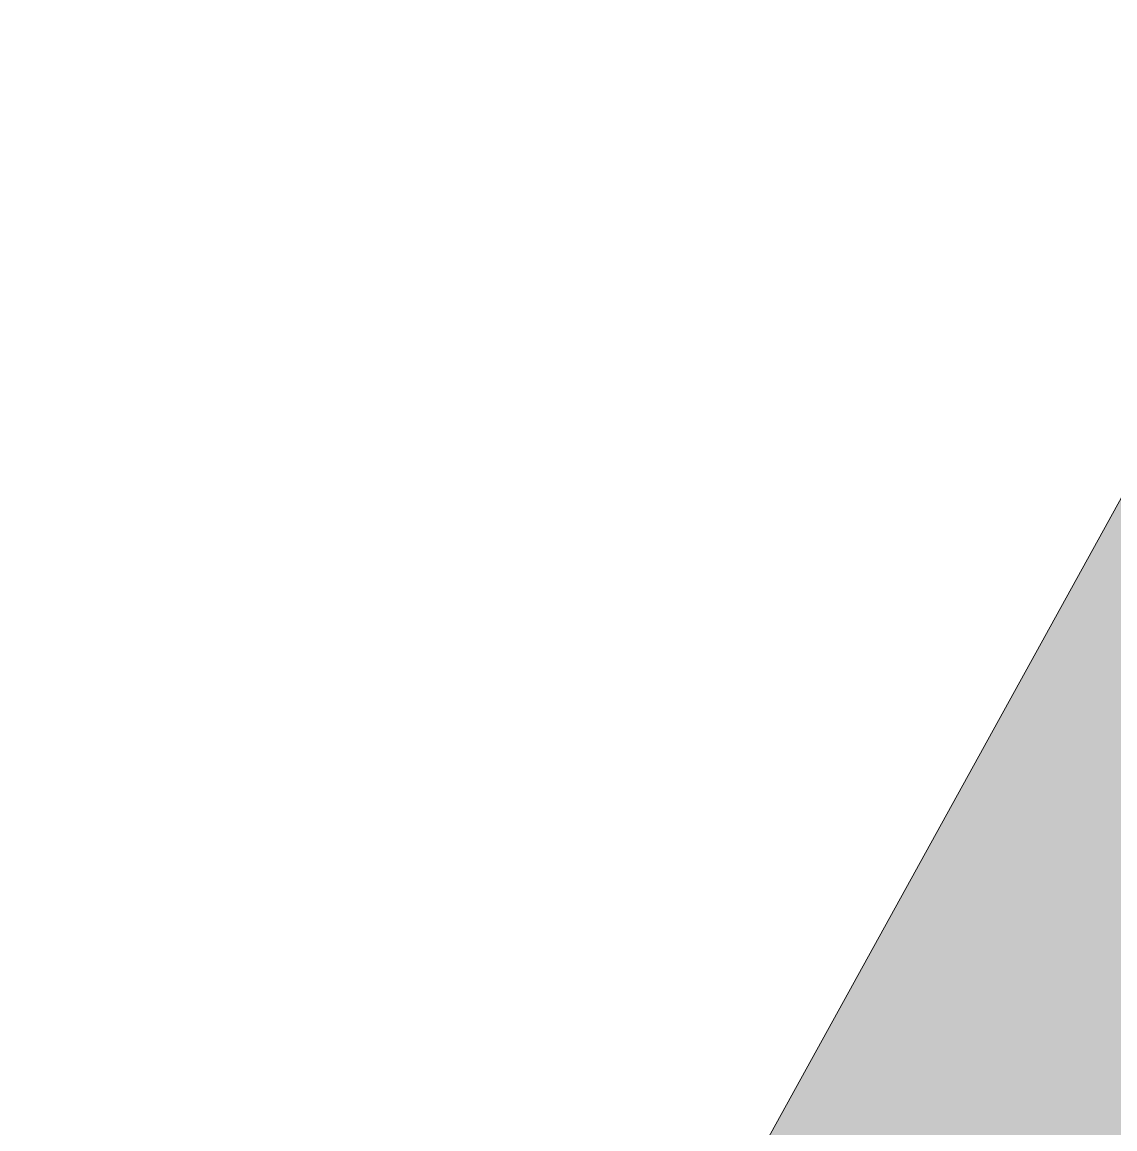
# Model space of a CAD drawing. Header units: metres. Extents: x -6 to 1255, y -2 to 532.
# Drawn here: x 1072.22 to 1073.69, y 440.878 to 442.367 of the extents above; entities that cross this region are included whole.
import ezdxf

# ---------------------------------------------------------------- set-up
doc = ezdxf.new("R2010")
doc.units = ezdxf.units.M
doc.header["$MEASUREMENT"] = 0
for name, color, linetype, lineweight, true_color in [('TPX_BUILDINGS', 7, 'CONTINUOUS', 0, 0x000000), ('TPX_BUILDINGS_HATCH', 7, 'CONTINUOUS', 0, 0xf0f0f0), ('TPX_CADASTRES', 7, 'CONTINUOUS', 0, 0x646464)]:
    doc.layers.add(name, color=color, linetype=linetype, lineweight=lineweight, true_color=true_color)

msp = doc.modelspace()

# ---------------------------------------------------------------- hatches: boundary and pattern name
at = {"layer": 'TPX_BUILDINGS_HATCH'}
h = msp.add_hatch(color=256, dxfattribs=at)
h.paths.add_polyline_path([(1076.9007, 447.5333), (1070.8507, 436.5633), (1073.1002, 435.3633), (1073.9402, 434.9133), (1074.8202, 434.4433), (1092.0102, 425.2328), (1094.3402, 427.8128), (1092.3102, 428.8628), (1093.8402, 431.8028), (1096.6202, 430.3228), (1097.3202, 431.1028), (1104.3002, 427.1228), (1105.7302, 430.4328), (1106.6902, 432.6728), (1106.3402, 432.8528), (1103.8502, 434.0928), (1102.7802, 431.9028), (1096.0202, 435.4328), (1097.0502, 437.4828), (1094.1402, 438.9333), (1091.2902, 440.3533), (1080.9207, 445.5233), (1080.0307, 445.9733), (1079.1007, 446.4333), (1076.9007, 447.5333)])
h.paths.add_polyline_path([(1082.6102, 434.3033), (1083.2902, 435.6433), (1084.2602, 435.1333), (1085.4602, 437.4833), (1084.4802, 437.9733), (1085.1602, 439.3133), (1089.4402, 437.1733), (1086.8402, 432.0833), (1082.6102, 434.3033)], flags=16)

# ---------------------------------------------------------------- linework, layer by layer
at = {"layer": 'TPX_BUILDINGS', "elevation": 0.0421}
msp.add_lwpolyline([(1076.9007, 447.5333), (1070.8507, 436.5633), (1073.1002, 435.3633), (1073.9402, 434.9133), (1074.8202, 434.4433), (1092.0102, 425.2328), (1094.3402, 427.8128), (1092.3102, 428.8628), (1093.8402, 431.8028), (1096.6202, 430.3228), (1097.3202, 431.1028), (1104.3002, 427.1228), (1105.7302, 430.4328), (1106.6902, 432.6728), (1106.3402, 432.8528), (1103.8502, 434.0928), (1102.7802, 431.9028), (1096.0202, 435.4328), (1097.0502, 437.4828), (1094.1402, 438.9333), (1091.2902, 440.3533), (1080.9207, 445.5233), (1080.0307, 445.9733), (1079.1007, 446.4333)], close=True, dxfattribs=at)
at = {"layer": 'TPX_CADASTRES', "elevation": 0.0241}
msp.add_lwpolyline([(1076.9007, 447.5336), (1070.8507, 436.5636), (1073.1002, 435.3636), (1073.9402, 434.9136), (1074.8202, 434.4436), (1092.0102, 425.2331), (1094.3402, 427.8131), (1096.6202, 430.3231), (1097.3202, 431.1031), (1104.3002, 427.1231), (1105.7302, 430.4331), (1106.6902, 432.6731), (1106.3402, 432.8531), (1103.8502, 434.0931), (1097.8902, 437.0631), (1097.0502, 437.4831), (1094.1402, 438.9336), (1091.2902, 440.3536), (1080.9207, 445.5236), (1080.0307, 445.9736), (1079.1007, 446.4336)], close=True, dxfattribs=at)

doc.saveas('drawing.dxf')
